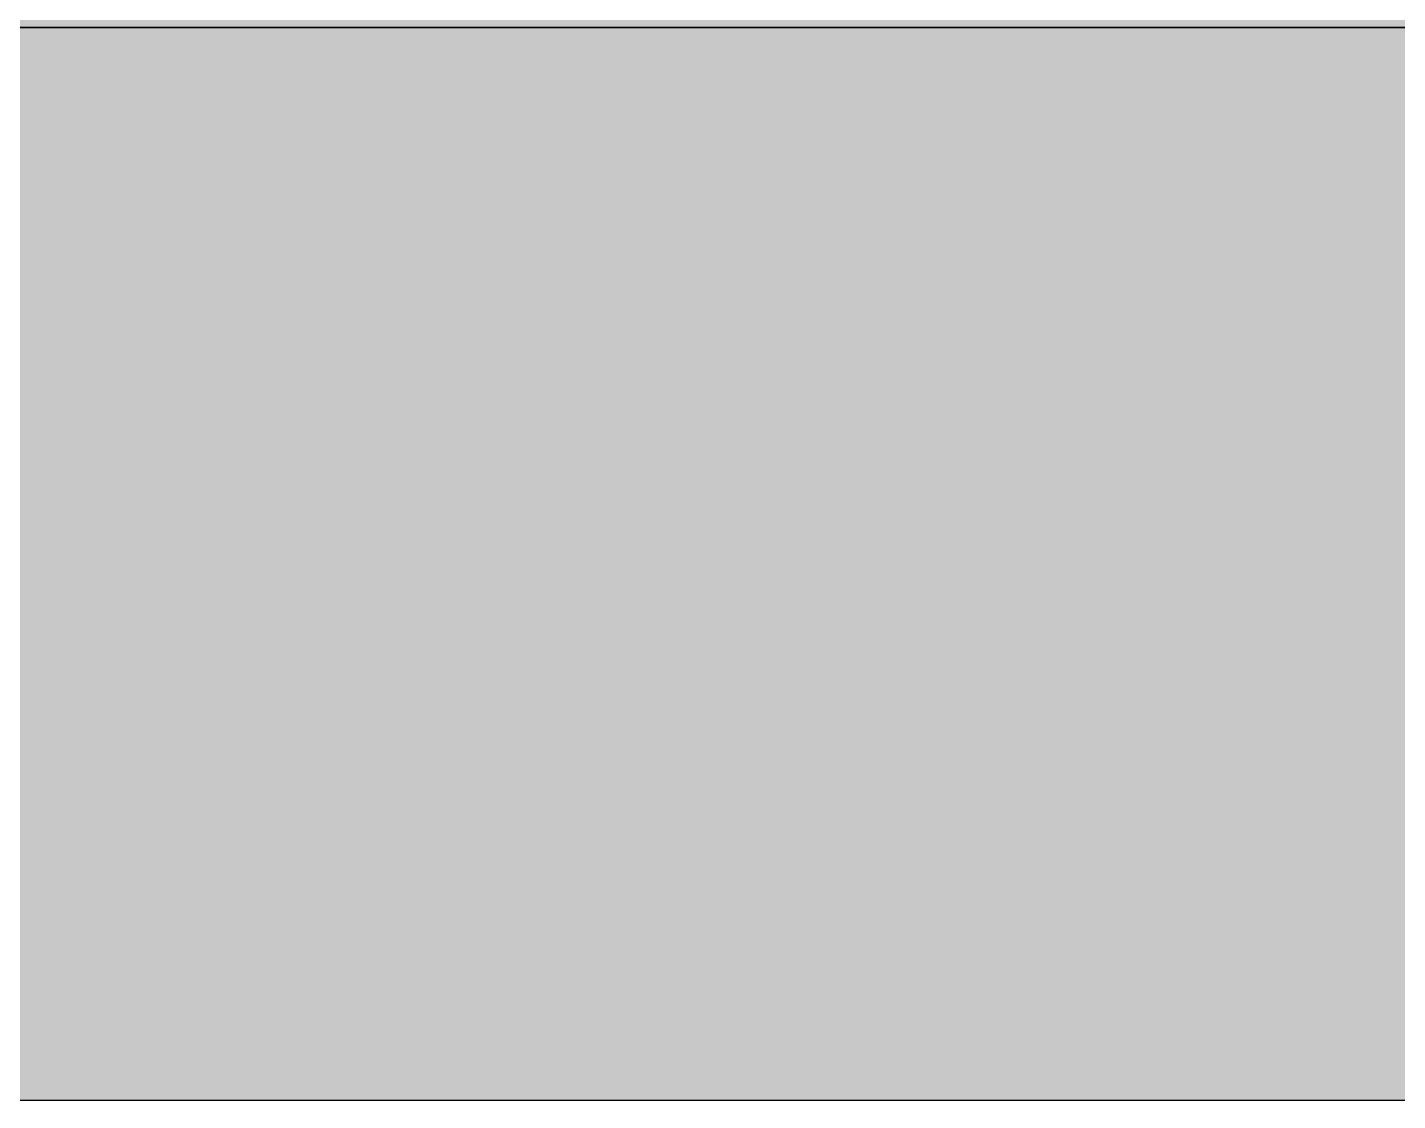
# Model space of a CAD drawing. Header units: millimetres. Extents: x 3774 to 718460, y -768339 to 192544.
# Drawn here: x 356483.9 to 356862, y -719149.4 to -718853.4 of the extents above; entities that cross this region are included whole.
import ezdxf

# ---------------------------------------------------------------- set-up
doc = ezdxf.new("R2010")
doc.units = ezdxf.units.MM
doc.linetypes.add('XKITLINE00', pattern=[0])
for name, color, linetype in [('010 - ASPG_FLASHING_MAIN_COLOR_2', 2, 'Continuous'), ('010 - ASPG_FLASHING_MAIN_COLOR_4', 4, 'Continuous'), ('010 - ASPG_FLASHING_WIPEOUT_', 250, 'Continuous')]:
    doc.layers.add(name, color=color, linetype=linetype)
doc.layers.add('Part', color=2, linetype='Continuous', lineweight=0)

# ---------------------------------------------------------------- blocks, each defined once
blk = doc.blocks.new('*A3533235')
at = {"layer": 'Part', "linetype": 'XKITLINE00', "lineweight": 0}
blk.add_line((1818.400002, -42.416003), (1850.080007, -42.416003), dxfattribs=at)
blk = doc.blocks.new('*A3553237')
at = {"layer": 'Part', "linetype": 'XKITLINE00', "lineweight": 0}
for p, q in [((1818.560007, -40.080001), (1849.920007, -40.07999)), ((1818.560007, -40.952001), (1849.920007, -40.95199)), ((1822.799922, -41.01600000000001), (1845.680007, -41.015992))]:
    blk.add_line(p, q, dxfattribs=at)
blk = doc.blocks.new('W-1-PP19-SE-ENT3_20260407-084553_PP19_ENT3_LOPL')
at = {"lineweight": 0, "xscale": 125, "yscale": 125, "zscale": 125}
for name in ['*A3533235', '*A3553237']:
    blk.add_blockref(name, (-226234.9999999997, 11475.00000000093), dxfattribs=at)
blk = doc.blocks.new('*U8220')
blk.add_wipeout([(0, -52.000000000100044), (4304.000000005108, -52.000000000100044), (4008.0000000050495, -347.99999999998), (0, -347.99999999998)]).dxf.layer = '010 - ASPG_FLASHING_WIPEOUT_'
at = {"layer": '010 - ASPG_FLASHING_WIPEOUT_'}
h = blk.add_hatch(dxfattribs=at)
h.set_pattern_fill('DOTS', color=256, scale=0.5)
h.set_pattern_definition([(0, (0, 0), (19.84375, 39.6875), [0, -39.6875])])
h.paths.add_polyline_path([(0, -52), (4304.000000005285, -52), (4008.000000005227, -348), (8.236562542937954e-17, -348)])
at = {"layer": '010 - ASPG_FLASHING_MAIN_COLOR_2'}
blk.add_lwpolyline([(0, -52), (4304.000000005285, -52), (4008.000000005227, -348), (8.236562542937954e-17, -348)], close=True, dxfattribs=at)
blk.add_wipeout([(0, 69.29999999994834), (4425.300000004873, 69.29999999994834), (4304.000000005106, -51.99999999999636), (0, -51.99999999999636)]).dxf.layer = '010 - ASPG_FLASHING_WIPEOUT_'
at = {"layer": '010 - ASPG_FLASHING_WIPEOUT_'}
h = blk.add_hatch(dxfattribs=at)
h.set_pattern_fill('DOTS', color=256, scale=0.1)
h.set_pattern_definition([(0, (0, 0), (3.96875, 7.9375), [0, -7.9375])])
h.paths.add_polyline_path([(-2.8421709430404e-14, 69.29999999999998), (4425.300000005052, 69.29999999999998), (4304.000000005285, -52.00000000000001), (3.155443620884047e-30, -52.00000000000001)])
at = {"layer": '010 - ASPG_FLASHING_MAIN_COLOR_4'}
blk.add_lwpolyline([(-2.8421709430404e-14, 69.29999999999998), (4425.300000005052, 69.29999999999998), (4304.000000005285, -52.00000000000001), (3.155443620884047e-30, -52.00000000000001)], close=True, dxfattribs=at)

msp = doc.modelspace()

# ---------------------------------------------------------------- block references
at = {"color": 6}
msp.add_blockref('W-1-PP19-SE-ENT3_20260407-084553_PP19_ENT3_LOPL', (354246.6451711061, -725322.3816165421), dxfattribs=at)

# ---------------------------------------------------------------- next in the draw order: block references
msp.add_blockref('*U8220', (355263.6451711061, -718801.3816165407), dxfattribs=at)

doc.saveas('drawing.dxf')
